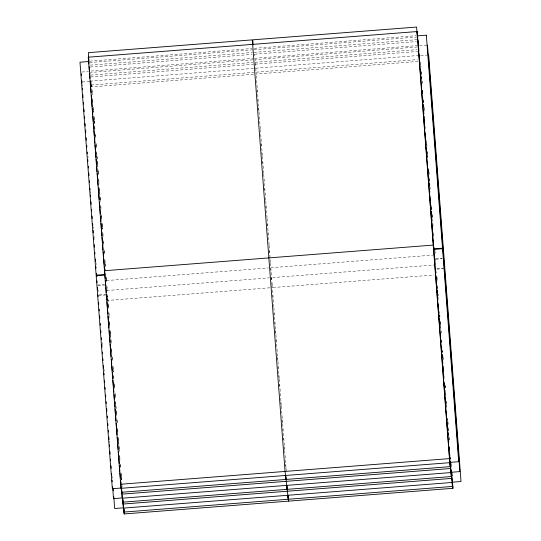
<?xml version="1.0" encoding="UTF-8"?>
<svg xmlns="http://www.w3.org/2000/svg" width="541" height="541" viewBox="0 0 541 541"><rect width="100%" height="100%" fill="white"/><g stroke="black" fill="none" stroke-linecap="round" stroke-linejoin="round"><path stroke-width="0.41" stroke-dasharray="2.71 2.03" d="M89.867 61.153L252.018 48.507M254.256 48.332L416.401 35.686M89.542 62.546L252.532 49.833M253.925 49.725L416.915 37.011M90.333 65.13L252.485 52.477M253.885 52.369L416.868 39.655M90.279 67.03L252.147 54.404M254.662 54.208L416.529 41.583M91.03 71.054L253.181 58.408M254.581 58.3L417.564 45.586M81.941 72.034L88.339 71.54M419.505 45.708L427.498 45.086M252.857 59.801L90.705 72.447L90.942 75.564M417.239 46.979L255.088 59.625L256.204 72.169L417.517 59.584M90.658 75.091L252.809 62.445M255.048 62.269L417.192 49.623M90.604 76.991L253.31 64.305M254.987 64.169L418.531 51.415M253.506 68.369L91.355 81.015L91.821 84.991L253.972 72.338M255.737 68.193L417.889 55.547M82.306 81.995L89.502 81.434M420.668 55.608L427.059 55.108M253.634 74.266L91.767 86.891L91.28 82.766M418.017 61.444L256.15 74.07L255.663 69.945M106.476 280.556L268.35 267.937M270.865 267.734L432.732 255.115M97.306 285.087L104.494 284.525M435.667 258.699L442.058 258.199M98.144 285.567L104.535 285.066M435.708 259.24L442.098 258.74M106.8 290.524L269.513 277.831M271.19 277.702L271.379 279.352L271.19 277.702L433.896 265.009M99.267 294.919L105.657 294.426M436.824 268.593L444.817 267.971M98.509 295.528L105.698 294.967M436.871 269.134L443.262 268.64M269.831 287.798L107.963 300.417L107.483 296.299M271.866 283.477L272.353 287.596L434.22 274.977M436.35 271.582L436.533 273.171M420.6 62.087L420.979 67.131M421.304 71.338L421.554 74.699M422 80.582L422.196 83.104M423.468 99.916L423.664 102.438M423.982 106.645L424.3 110.844M424.678 115.889L424.874 118.411M426.721 142.79L427.038 146.996M427.363 151.203L427.552 153.718M428.891 171.375L429.148 174.736M429.398 178.104L429.723 182.303M430.102 187.348L430.23 189.032M430.737 195.754L430.866 197.438M431.569 206.682L431.826 210.043M432.144 214.25L432.462 218.456M432.78 222.655L432.976 225.178M434.883 250.395L435.14 253.763M435.525 258.808L435.715 261.33M436.864 276.458L437.182 280.664M437.568 285.709L437.818 289.07M438.203 294.115L438.332 295.792M439.799 315.132L439.928 316.81M440.246 321.016L440.563 325.215M440.942 330.26L441.138 332.783M442.477 350.44L442.606 352.117M442.923 356.323L443.241 360.522M443.627 365.567L443.816 368.09M445.155 385.747L445.284 387.43M445.662 392.468L445.987 396.675M446.305 400.881L446.494 403.397M447.894 421.892L448.09 424.415M448.34 427.782L448.597 431.143M449.044 437.027L449.24 439.549M450.579 457.206L450.7 458.883M420.783 65.529L420.912 67.212M421.29 72.264L421.486 74.793M421.994 81.529L422.122 83.213M423.4 100.044L423.589 102.574M424.043 108.464L424.232 110.993M424.678 116.883L424.807 118.567M426.721 143.825L426.917 146.347M427.363 152.244L427.491 153.928M428.83 171.605L429.02 174.128M429.405 179.179L429.662 182.547M431.515 206.96L431.704 209.489M432.151 215.379L432.408 218.747M432.786 223.798L432.915 225.482M434.836 250.74L435.025 253.262M436.858 277.377L437.108 280.745M437.554 286.635L437.75 289.165M439.732 315.261L439.853 316.945M440.239 321.996L440.496 325.364M440.942 331.254L441.071 332.938M442.41 350.615L442.538 352.299M442.923 357.351L443.18 360.719M443.627 366.615L443.755 368.299M445.027 385.131L445.223 387.66M445.669 393.55L445.858 396.08M446.305 401.97L446.433 403.654M447.84 422.176L447.968 423.86M448.354 428.912L448.543 431.434M449.05 438.169L449.179 439.853M450.525 457.53L450.653 459.214M423.319 101.126L423.447 102.81M428.749 172.687L428.878 174.371M431.427 208.042L431.556 209.725M436.837 279.298L436.966 280.982M439.583 315.498L439.711 317.182M440.218 323.917L440.347 325.601M442.267 350.859L442.389 352.543M444.945 386.213L445.074 387.897M447.691 422.413L447.82 424.097M450.376 457.774L450.504 459.458M256.278 75.754L256.914 84.159M256.982 84.998L257.617 93.404M257.678 94.242L258.956 111.061M259.017 111.899L260.295 128.711M260.356 129.556L260.999 137.962M261.06 138.8L262.338 155.612M262.399 156.457L263.677 173.269M263.738 174.107L264.38 182.513M264.441 183.358L265.719 200.17M265.78 201.009L267.058 217.82M267.119 218.665L267.754 227.071M267.822 227.91L269.1 244.728M269.161 245.567L270.439 262.378M270.5 263.217L271.136 271.629M271.203 272.468L272.353 287.596M272.542 290.118L273.814 306.936M273.881 307.775L274.517 316.181M274.585 317.019L275.856 333.838M275.924 334.676L277.898 360.739M277.966 361.577L279.237 378.389M279.305 379.234L281.279 405.29M281.34 406.135L282.618 422.947M282.679 423.786L284.661 449.848M284.722 450.687L286 467.505M286.061 468.344L286.317 471.705M254.284 54.398L254.398 55.96M256.961 90.232L257.09 91.916M257.665 99.476L257.793 101.16M258.3 107.889L258.429 109.566M261.046 144.034L261.175 145.718M261.682 152.44L261.81 154.124M262.385 161.691L262.513 163.368M264.427 188.593L264.556 190.27M265.766 206.243L265.895 207.927M267.105 223.9L267.234 225.577M267.809 233.144L267.937 234.828M269.147 250.801L269.276 252.478M270.486 268.451L270.615 270.135M271.825 286.108L271.954 287.792M272.529 295.352L272.657 297.036M273.868 313.009L273.996 314.693M274.564 322.253L274.693 323.937M275.207 330.666L275.335 332.343M275.91 339.91L276.032 341.594M277.249 357.567L277.371 359.244M277.946 366.812L278.074 368.495M278.588 375.217L278.716 376.901M279.284 384.468L279.413 386.146M280.623 402.119L280.752 403.802M281.969 419.775L282.091 421.453M282.666 429.02L282.794 430.704M283.369 438.271L283.498 439.948M284.005 446.677L284.133 448.354M285.344 464.327L285.472 466.011M91.956 89.414L92.335 94.459M92.66 98.658L92.978 102.864M93.295 107.064L93.681 112.109M93.999 116.315L94.634 124.721M94.695 125.559L95.02 129.766M95.338 133.965L95.716 139.01M96.034 143.216L96.359 147.416M96.677 151.622L97.312 160.028M97.38 160.866L97.826 166.756M98.077 170.117L98.394 174.317M98.719 178.523L99.098 183.568M99.416 187.768L100.437 201.218M100.754 205.424L101.079 209.631M101.458 214.669L101.776 218.875M102.093 223.081L102.54 228.965M102.797 232.326L103.115 236.532M103.439 240.731L103.818 245.776M104.136 249.983L104.454 254.182M104.839 259.227L105.86 272.678M106.178 276.884L106.496 281.083M106.814 285.29L107.199 290.334M107.517 294.534L108.153 302.94M108.22 303.785L108.538 307.985M108.856 312.191L109.241 317.236M109.559 321.435L109.877 325.641M110.263 330.686L110.837 338.253M110.898 339.092L111.216 343.292M111.602 348.336L111.98 353.381M112.237 356.742L112.555 360.948M112.941 365.993L113.387 371.877M113.644 375.238L113.962 379.444M114.279 383.643L114.597 387.85M114.983 392.894L115.361 397.939M115.618 401.3L116.254 409.706M116.322 410.545L116.7 415.589M117.018 419.796L117.343 423.995M117.661 428.202L117.979 432.408M118.357 437.446L118.932 445.013M119 445.858L119.378 450.903M119.703 455.103L120.082 460.148M120.4 464.354L120.717 468.553M121.042 472.76L121.678 481.165M121.739 482.004L121.935 484.526M121.996 485.365L122.124 487.049M91.564 85.282L91.693 86.966M91.95 90.333L92.268 94.54M92.653 99.591L92.903 102.959M93.35 108.856L93.607 112.217M93.992 117.269L94.438 123.165M94.695 126.533L94.952 129.901M95.331 134.952L95.588 138.32M96.034 144.21L96.291 147.578M96.677 152.63L97.123 158.52M97.373 161.887L97.698 166.101M98.077 171.152L98.334 174.52M98.719 179.571L98.976 182.932M99.422 188.829L99.801 193.881M100.058 197.249L100.376 201.455M100.761 206.506L101.018 209.874M101.465 215.764L101.722 219.132M102.1 224.184L102.486 229.235M102.804 233.448L103.061 236.816M103.446 241.868L103.696 245.235M104.149 251.125L104.399 254.493M104.846 260.383L105.231 265.435M106.192 278.067L106.449 281.428M106.827 286.48L107.084 289.848M107.531 295.744L107.72 298.267M107.767 298.808L107.957 301.337M108.214 304.705L108.464 308.072M108.849 313.124L109.167 317.33M109.553 322.382L109.809 325.75M110.256 331.64L110.641 336.691M110.891 340.059L111.148 343.427M111.595 349.324L111.852 352.691M112.237 357.743L112.487 361.111M112.941 367.001L113.319 372.052M113.637 376.259L113.894 379.626M114.279 384.678L114.536 388.046M114.983 393.943L115.24 397.304M115.618 402.355L116.004 407.407M116.322 411.62L116.579 414.988M116.964 420.039L117.282 424.245M117.661 429.297L117.918 432.665M118.364 438.555L118.749 443.606M119.006 446.974L119.324 451.187M119.71 456.239L119.96 459.607M120.345 464.651L120.663 468.864M121.049 473.916L121.495 479.806M91.287 83.835L91.544 87.202M91.99 93.099L92.119 94.783M92.633 101.519L92.761 103.203M93.336 110.777L93.458 112.46M93.972 119.196L94.29 123.402M94.675 128.454L94.803 130.138M96.014 146.131L96.142 147.815M96.717 155.395L96.907 157.918M97.36 163.815L97.549 166.337M98.056 173.073L98.185 174.757M99.402 190.75L99.659 194.118M100.105 200.014L100.234 201.698M101.444 217.692L101.573 219.375M102.08 226.111L102.337 229.479M102.783 235.369L102.912 237.053M104.832 262.311L105.082 265.678M106.171 279.988L106.3 281.672M107.551 298.206L107.747 300.735M108.193 306.625L108.322 308.309M108.897 315.89L109.025 317.574M109.532 324.309L109.661 325.993M110.236 333.567L110.492 336.935M110.871 341.986L111 343.67M111.574 351.244L111.703 352.928M112.92 368.921L113.17 372.289M114.259 386.605L114.388 388.289M114.963 395.863L115.091 397.547M115.666 405.121L115.855 407.65M116.301 413.54L116.43 415.224M117.647 431.218L117.776 432.901M118.351 440.482L118.601 443.85M119.047 449.74L119.176 451.424M119.689 458.159L119.818 459.843M121.028 475.837L121.285 479.204M93.985 121.549L94.107 123.226M104.826 264.461L104.954 266.145M121.022 477.994L121.15 479.671M82.502 84.524L82.624 86.208M85.884 129.143L86.012 130.827M87.926 156.079L88.055 157.762M90.611 191.44L90.739 193.123M93.295 226.794L93.424 228.478M93.999 236.059L94.127 237.742M96.041 262.994L96.17 264.677M98.083 289.935L98.212 291.619M102.087 342.669L102.215 344.353M104.129 369.611L104.257 371.295M109.559 441.165L109.688 442.849M112.237 476.526L112.366 478.21"/><path stroke-width="0.81" d="M452.235 479.062L452.939 488.307L124.166 513.95L120.677 484.256L88.278 57.197L417.05 31.554L417.53 35.679M120.677 484.256L449.449 458.612L452.939 488.307M418.213 41.454L418.497 43.929M433.889 250.449L433.246 245.087L104.474 270.723L104.961 274.848M434.409 254.98L434.7 257.455M288.549 501.128L285.06 471.434L252.661 44.376M88.278 57.197L88.859 62.147M428.661 54.986L444.817 267.971M444.858 268.512L461.02 481.504L452.229 482.187L451.336 470.4M427.498 45.086L443.654 258.071M443.694 258.618L459.857 471.603L451.066 472.286L450.234 461.345M451.721 472.334L451.978 475.695M451.607 471.847L451.924 476.053M452.377 481.943L452.695 486.156M450.761 462.825L450.951 465.348M450.558 462.433L450.883 466.64M451.133 470.001L451.776 478.406L123.003 504.05L122.685 499.85M450.511 462.785L450.829 466.998M451.086 470.366L451.532 476.256M421.006 76.078L421.196 78.601M421.581 83.652L421.71 85.336M422.088 90.388L422.217 92.071M422.663 97.968L422.792 99.652M423.177 104.697L423.305 106.381M423.691 111.432L423.88 113.962M424.266 119.013L424.387 120.697M424.841 126.587L424.962 128.271M425.348 133.323L425.476 135.007M425.862 140.058L426.051 142.581M426.436 147.632L426.565 149.316M426.944 154.368L427.14 156.897M427.518 161.948L427.647 163.632M428.032 168.684L428.222 171.206M428.607 176.258L428.736 177.942M429.114 182.993L429.311 185.516M429.689 190.567L429.818 192.251M430.264 198.148L430.393 199.832M430.778 204.883L430.907 206.561M431.285 211.612L431.414 213.296M431.86 219.193L431.988 220.877M432.374 225.928L432.502 227.612M432.888 232.664L433.077 235.186M433.463 240.238L433.584 241.922M434.038 247.812L434.159 249.496M437.27 290.449L437.398 292.133M437.777 297.185L437.906 298.869M438.291 303.92L438.481 306.443M438.866 311.494L438.994 313.178M439.441 319.075L439.569 320.759M439.955 325.804L440.076 327.488M440.53 333.384L440.651 335.068M441.037 340.12L441.165 341.804M441.551 346.855L441.74 349.378M442.125 354.429L442.254 356.113M442.7 362.003L442.829 363.687M443.207 368.739L443.336 370.423M443.721 375.474L443.911 378.003M444.296 383.055L444.425 384.739M444.803 389.784L445 392.313M445.378 397.365L445.507 399.048M445.892 404.1L446.082 406.622M446.467 411.674L446.596 413.358M446.974 418.409L447.103 420.093M447.488 425.145L447.678 427.667M448.063 432.719L448.191 434.403M448.638 440.3L448.766 441.983M449.152 447.035L449.273 448.719M449.659 453.771L449.848 456.293M418.071 40.683L418.267 43.212M418.72 48.176L418.842 50.786M419.228 54.905L419.349 57.522M419.742 61.627L419.999 64.988M420.316 69.194L420.438 71.831M420.824 75.916L421.013 79.412M421.398 83.483L421.52 86.141M421.912 90.212L422.095 93.721M422.48 97.779L422.609 100.457M422.994 104.501L423.116 107.192M423.441 111.399L423.691 114.766M424.016 118.973L424.266 122.34M424.651 126.357L424.78 129.076M425.165 133.086L425.415 136.447M425.611 140.024L425.868 143.392M426.247 147.375L426.376 150.127M426.754 154.104L426.95 157.702M427.329 161.664L427.586 165.032M427.782 168.643L428.039 172.011M428.418 175.96L428.546 178.746M428.864 182.959L429.182 186.05M429.5 190.249L429.635 193.056M430.075 197.817L430.21 200.637M430.582 204.539L430.717 207.372M431.042 211.578L431.346 214.628M431.671 218.835L431.806 221.682M432.178 225.556L432.435 228.924M432.638 232.623L433.01 236.485M433.213 240.204L433.463 243.572M433.835 247.413L433.977 250.307M434.274 254.216L434.531 257.584M434.923 261.709L435.038 264.319M435.431 268.431L435.552 271.048M436.005 275.998L436.127 278.629M436.445 282.835L436.702 286.203M437.087 290.287L437.209 292.938M437.601 297.016L437.852 300.377M438.176 304.583L438.298 307.247M438.683 311.305L438.873 314.828M439.258 318.872L439.38 321.564M439.765 325.601L440.022 328.962M440.34 333.161L440.469 335.873M440.854 339.89L440.983 342.609M441.3 346.815L441.618 349.98M441.875 354.396L442.193 357.54M442.511 361.746L442.639 364.499M443.018 368.468L443.153 371.227M443.471 375.44L443.728 378.808M444.107 382.764L444.235 385.544M444.614 389.486L444.81 393.118M445.189 397.053L445.446 400.414M445.642 404.059L445.899 407.427M446.271 411.343L446.406 414.163M446.785 418.071L447.042 421.432M447.238 425.111L447.495 428.479M447.867 432.36L448.07 436.053M448.442 439.928L448.584 442.788M448.902 446.994L449.206 450.017M449.524 454.217L449.666 457.098M450.038 460.946L450.612 468.513L121.84 494.156L121.583 490.788M417.05 31.554L449.449 458.612M417.185 34.84L416.597 27.05L252.762 39.831L253.12 44.504M252.566 44.545L252.207 39.872L88.379 52.646L88.731 57.326M123.781 508.905L124.166 513.95M123.666 508.432L123.923 511.8M122.821 499.411L123.071 502.778M123.199 504.462L123.456 507.83L114.665 508.513L113.772 496.726M122.442 497.693L122.76 501.899M121.718 490.356L121.975 493.723M122.104 495.407L122.293 497.93L113.502 498.619L112.609 486.832M88.852 58.881L88.967 60.443M121.326 487.427L121.454 489.111M121.279 487.793L121.597 491.999M88.961 64.041L88.771 61.518L79.98 62.201L96.142 275.186L104.934 274.503L104.805 272.82M89.157 66.57L89.536 71.615M89.664 73.299L90.049 78.35M90.239 80.879L90.624 85.931M90.753 87.615L91.138 92.667M91.328 95.189L91.713 100.241M91.835 101.924L92.22 106.976M92.349 108.66L92.795 114.55M92.924 116.234L93.309 121.285M93.498 123.815L93.884 128.866M94.012 130.55L94.391 135.602M94.519 137.279L94.966 143.176M95.094 144.86L95.48 149.911M95.608 151.595L96.055 157.485M96.183 159.169L96.562 164.221M96.758 166.75L97.137 171.795M97.265 173.478L97.651 178.53M97.779 180.214L98.158 185.265M98.354 187.795L98.733 192.846M98.861 194.53L99.246 199.582M99.436 202.104L99.821 207.156M99.95 208.84L100.335 213.891M100.525 216.414L100.91 221.465M101.032 223.149L101.417 228.201M101.546 229.884L101.992 235.781M102.121 237.465L102.506 242.51M102.695 245.039L103.081 250.091M103.209 251.775L103.588 256.826M103.716 258.51L104.163 264.4M104.291 266.084L104.677 271.136M105.224 278.412L104.974 275.044L96.183 275.734L112.339 488.719L121.13 488.036L120.555 480.455M105.353 280.096L105.738 285.148M105.928 287.67L106.313 292.722M106.442 294.405L106.827 299.457M107.017 301.986L107.402 307.038M107.524 308.722L107.909 313.773M108.099 316.296L108.484 321.347M108.613 323.031L108.998 328.083M109.187 330.605L109.573 335.657M109.701 337.341L110.08 342.392M110.208 344.076L110.655 349.973M110.783 351.657L111.169 356.702M111.358 359.231L111.744 364.282M111.872 365.966L112.251 371.018M112.379 372.702L112.826 378.592M112.954 380.276L113.34 385.327M113.468 387.011L113.853 392.063M114.043 394.585L114.428 399.637M114.55 401.321L114.935 406.372M115.125 408.901L115.51 413.953M115.639 415.637L116.024 420.688M116.214 423.211L116.599 428.262M116.728 429.946L117.106 434.998M117.302 437.52L117.681 442.572M117.81 444.256L118.195 449.307M118.384 451.836L118.77 456.881M118.898 458.565L119.277 463.617M119.405 465.301L119.852 471.197M119.98 472.881L120.366 477.933M96.934 274.781L97.062 276.465M113.197 489.152L113.326 490.836M81.272 73.786L81.4 75.469M81.786 80.521L81.975 83.043M82.36 88.095L82.489 89.779M82.868 94.831L83.064 97.353M83.442 102.405L83.571 104.088M83.956 109.14L84.146 111.669M84.531 116.714L84.66 118.398M85.038 123.449L85.235 125.979M85.613 131.03L85.742 132.714M86.127 137.766L86.317 140.288M86.702 145.34L86.831 147.024M87.216 152.075L87.338 153.759M87.791 159.649L87.913 161.333M88.298 166.385L88.426 168.068M88.812 173.12L89.001 175.649M89.387 180.701L89.515 182.385M89.962 188.275L90.09 189.959M90.469 195.01L90.597 196.694M90.983 201.746L91.172 204.268M91.557 209.32L91.686 211.004M92.065 216.055L92.261 218.578M92.639 223.629L92.768 225.313M93.153 230.365L93.343 232.894M93.728 237.945L93.857 239.629M94.235 244.681L94.432 247.203M94.81 252.255L94.939 253.939M95.324 258.99L95.514 261.513M95.899 266.564L96.028 268.248M96.413 273.3L96.602 275.829M96.988 280.88L97.109 282.564M97.475 287.312L97.664 289.841M98.049 294.892L98.178 296.576M98.624 302.466L98.753 304.15M99.131 309.202L99.26 310.886M99.645 315.937L99.835 318.46M100.22 323.511L100.349 325.195M100.727 330.247L100.924 332.776M101.302 337.821L101.431 339.505M101.816 344.556L102.006 347.085M102.391 352.137L102.519 353.821M102.905 358.872L103.027 360.556M103.412 365.608L103.602 368.13M103.987 373.182L104.115 374.866M104.562 380.756L104.69 382.44M105.076 387.491L105.204 389.175M105.651 395.072L105.779 396.756M106.158 401.801L106.286 403.485M106.672 408.536L106.861 411.065M107.246 416.117L107.375 417.801M107.821 423.691L107.95 425.375M108.328 430.426L108.457 432.11M108.842 437.162L109.032 439.684M109.417 444.736L109.546 446.42M109.924 451.471L110.121 454M110.499 459.052L110.628 460.736M111.013 465.787L111.203 468.31M111.588 473.361L111.716 475.045M112.102 480.097L112.224 481.781M426.335 35.185L417.544 35.875L433.699 248.86L442.491 248.177L426.335 35.185M442.531 248.718L433.747 249.401L449.902 462.393L458.694 461.703L442.531 248.718M285.256 475.498L121.427 488.28L121.894 492.249L285.722 479.475L285.256 475.498M449.645 462.677L285.817 475.458L286.284 479.427L450.112 466.653L449.645 462.677M286.419 485.399L122.591 498.18L123.057 502.149L286.886 489.368L286.419 485.399M450.809 472.577L286.98 485.358L287.447 489.328L451.275 476.553L450.809 472.577M287.582 495.299L123.754 508.073L124.22 512.05L288.049 499.269L287.582 495.299M451.972 482.477L288.143 495.252L288.61 499.228L452.438 486.447L451.972 482.477"/></g></svg>
